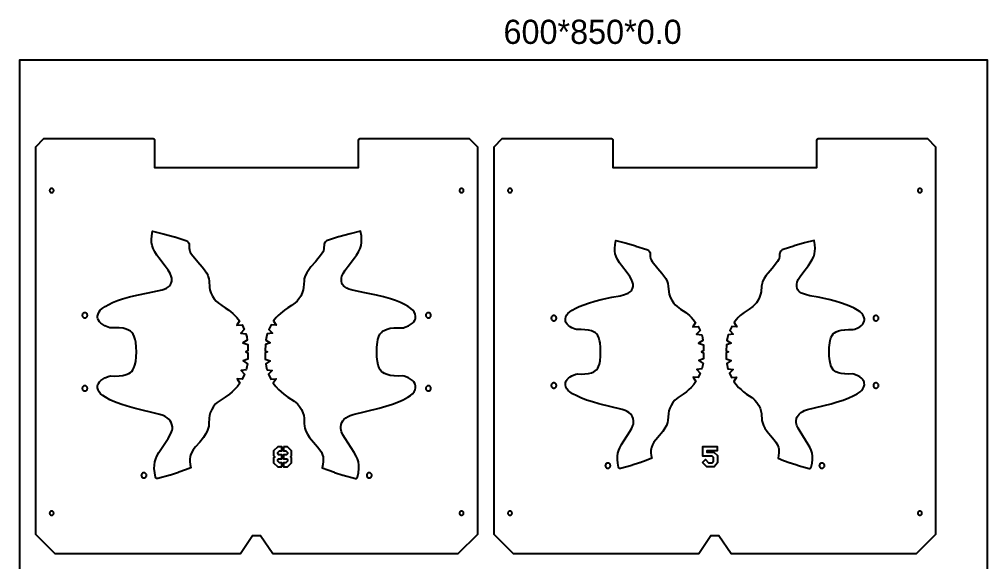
# Model space of a CAD drawing. Header units: millimetres. Extents: x 0 to 600, y 50 to 2725.
# Drawn here: x 0 to 600, y 589 to 925 of the extents above; entities that cross this region are included whole.
import ezdxf

# ---------------------------------------------------------------- set-up
doc = ezdxf.new("R2010")
doc.units = ezdxf.units.MM
doc.layers.add('0.0mm', color=7, linetype='Continuous')

msp = doc.modelspace()

# ---------------------------------------------------------------- linework, layer by layer
at = {"layer": '0.0mm'}
for points in [[(0, 50), (600, 50), (600, 900), (0, 900), (0, 50)], [(10, 608.83), (10, 606.05), (22, 594.05), (137, 594.05), (144.5, 605.31), (149.5, 605.31), (157, 594.05), (272, 594.05), (284, 606.05), (284, 732.11), (284, 846.08), (279, 851.08), (211, 851.08), (210.97, 851.08), (210.95, 851.08), (210.92, 851.08), (210.9, 851.08), (210.87, 851.07), (210.85, 851.07), (210.83, 851.07), (210.8, 851.06), (210.78, 851.06), (210.75, 851.05), (210.73, 851.04), (210.71, 851.04), (210.68, 851.03), (210.66, 851.02), (210.64, 851.01), (210.61, 851), (210.59, 850.99), (210.57, 850.98), (210.55, 850.97), (210.53, 850.96), (210.51, 850.95), (210.48, 850.94), (210.46, 850.93), (210.44, 850.91), (210.42, 850.9), (210.4, 850.88), (210.38, 850.87), (210.36, 850.85), (210.34, 850.84), (210.33, 850.82), (210.31, 850.8), (210.29, 850.79), (210.27, 850.77), (210.26, 850.75), (210.24, 850.73), (210.22, 850.71), (210.21, 850.69), (210.19, 850.68), (210.18, 850.66), (210.17, 850.64), (210.15, 850.61), (210.14, 850.59), (210.13, 850.57), (210.12, 850.55), (210.1, 850.53), (210.09, 850.51), (210.08, 850.49), (210.07, 850.46), (210.06, 850.44), (210.06, 850.42), (210.05, 850.39), (210.04, 850.37), (210.03, 850.35), (210.03, 850.32), (210.02, 850.3), (210.02, 850.28), (210.01, 850.25), (210.01, 850.23), (210.01, 850.2), (210, 850.18), (210, 850.15), (210, 850.13), (210, 850.11), (210, 850.08), (210, 833.08), (84, 833.08), (84, 850.08), (84, 850.11), (84, 850.13), (84, 850.15), (84, 850.18), (83.99, 850.2), (83.99, 850.23), (83.99, 850.25), (83.98, 850.28), (83.98, 850.3), (83.97, 850.32), (83.97, 850.35), (83.96, 850.37), (83.95, 850.39), (83.94, 850.42), (83.93, 850.44), (83.93, 850.46), (83.92, 850.49), (83.91, 850.51), (83.9, 850.53), (83.88, 850.55), (83.87, 850.57), (83.86, 850.59), (83.85, 850.62), (83.83, 850.64), (83.82, 850.66), (83.81, 850.68), (83.79, 850.7), (83.78, 850.71), (83.76, 850.73), (83.74, 850.75), (83.73, 850.77), (83.71, 850.79), (83.69, 850.81), (83.67, 850.82), (83.65, 850.84), (83.64, 850.85), (83.62, 850.87), (83.6, 850.88), (83.58, 850.9), (83.56, 850.91), (83.54, 850.93), (83.52, 850.94), (83.49, 850.95), (83.47, 850.96), (83.45, 850.97), (83.43, 850.98), (83.41, 851), (83.38, 851), (83.36, 851.01), (83.34, 851.02), (83.32, 851.03), (83.29, 851.04), (83.27, 851.04), (83.25, 851.05), (83.22, 851.06), (83.2, 851.06), (83.17, 851.07), (83.15, 851.07), (83.13, 851.07), (83.1, 851.08), (83.08, 851.08), (83.05, 851.08), (83.03, 851.08), (15, 851.08), (10, 846.08), (10, 622.41), (10, 613.7), (10, 608.83)], [(294, 608.83), (294, 606.05), (306, 594.05), (421, 594.05), (428.5, 605.31), (433.5, 605.31), (441, 594.05), (556, 594.05), (568, 606.05), (568, 732.11), (568, 846.08), (563, 851.08), (495, 851.08), (494.97, 851.08), (494.95, 851.08), (494.92, 851.08), (494.9, 851.08), (494.87, 851.07), (494.85, 851.07), (494.83, 851.07), (494.8, 851.06), (494.78, 851.06), (494.75, 851.05), (494.73, 851.04), (494.71, 851.04), (494.68, 851.03), (494.66, 851.02), (494.64, 851.01), (494.61, 851), (494.59, 850.99), (494.57, 850.98), (494.55, 850.97), (494.53, 850.96), (494.51, 850.95), (494.48, 850.94), (494.46, 850.93), (494.44, 850.91), (494.42, 850.9), (494.4, 850.88), (494.38, 850.87), (494.36, 850.85), (494.34, 850.84), (494.33, 850.82), (494.31, 850.8), (494.29, 850.79), (494.27, 850.77), (494.26, 850.75), (494.24, 850.73), (494.22, 850.71), (494.21, 850.69), (494.19, 850.68), (494.18, 850.66), (494.17, 850.64), (494.15, 850.61), (494.14, 850.59), (494.13, 850.57), (494.12, 850.55), (494.1, 850.53), (494.09, 850.51), (494.08, 850.49), (494.07, 850.46), (494.06, 850.44), (494.06, 850.42), (494.05, 850.39), (494.04, 850.37), (494.03, 850.35), (494.03, 850.32), (494.02, 850.3), (494.02, 850.28), (494.01, 850.25), (494.01, 850.23), (494.01, 850.2), (494, 850.18), (494, 850.15), (494, 850.13), (494, 850.11), (494, 850.08), (494, 833.08), (368, 833.08), (368, 850.08), (368, 850.11), (368, 850.13), (368, 850.15), (368, 850.18), (367.99, 850.2), (367.99, 850.23), (367.99, 850.25), (367.98, 850.28), (367.98, 850.3), (367.97, 850.32), (367.97, 850.35), (367.96, 850.37), (367.95, 850.39), (367.94, 850.42), (367.93, 850.44), (367.93, 850.46), (367.92, 850.49), (367.91, 850.51), (367.9, 850.53), (367.88, 850.55), (367.87, 850.57), (367.86, 850.59), (367.85, 850.62), (367.83, 850.64), (367.82, 850.66), (367.81, 850.68), (367.79, 850.7), (367.78, 850.71), (367.76, 850.73), (367.74, 850.75), (367.73, 850.77), (367.71, 850.79), (367.69, 850.81), (367.67, 850.82), (367.65, 850.84), (367.64, 850.85), (367.62, 850.87), (367.6, 850.88), (367.58, 850.9), (367.56, 850.91), (367.54, 850.93), (367.52, 850.94), (367.49, 850.95), (367.47, 850.96), (367.45, 850.97), (367.43, 850.98), (367.41, 851), (367.38, 851), (367.36, 851.01), (367.34, 851.02), (367.32, 851.03), (367.29, 851.04), (367.27, 851.04), (367.25, 851.05), (367.22, 851.06), (367.2, 851.06), (367.17, 851.07), (367.15, 851.07), (367.13, 851.07), (367.1, 851.08), (367.08, 851.08), (367.05, 851.08), (367.03, 851.08), (299, 851.08), (294, 846.08), (294, 622.41), (294, 613.7), (294, 608.83)], [(21.3, 819.11), (21.28, 819.33), (21.22, 819.55), (21.13, 819.76), (21, 819.94), (20.84, 820.1), (20.65, 820.23), (20.44, 820.33), (20.23, 820.39), (20, 820.41), (19.77, 820.39), (19.56, 820.33), (19.35, 820.23), (19.16, 820.1), (19, 819.94), (18.87, 819.76), (18.78, 819.55), (18.72, 819.33), (18.7, 819.11), (18.72, 818.88), (18.78, 818.66), (18.87, 818.46), (19, 818.27), (19.16, 818.11), (19.35, 817.98), (19.56, 817.89), (19.77, 817.83), (20, 817.81), (20.23, 817.83), (20.44, 817.89), (20.65, 817.98), (20.84, 818.11), (21, 818.27), (21.13, 818.46), (21.22, 818.66), (21.28, 818.88), (21.3, 819.11)], [(275.3, 819.11), (275.28, 819.33), (275.22, 819.55), (275.13, 819.76), (275, 819.94), (274.84, 820.1), (274.65, 820.23), (274.44, 820.33), (274.23, 820.39), (274, 820.41), (273.77, 820.39), (273.56, 820.33), (273.35, 820.23), (273.16, 820.1), (273, 819.94), (272.87, 819.76), (272.78, 819.55), (272.72, 819.33), (272.7, 819.11), (272.72, 818.88), (272.78, 818.66), (272.87, 818.46), (273, 818.27), (273.16, 818.11), (273.35, 817.98), (273.56, 817.89), (273.77, 817.83), (274, 817.81), (274.23, 817.83), (274.44, 817.89), (274.65, 817.98), (274.84, 818.11), (275, 818.27), (275.13, 818.46), (275.22, 818.66), (275.28, 818.88), (275.3, 819.11)], [(305.3, 819.11), (305.28, 819.33), (305.22, 819.55), (305.13, 819.76), (305, 819.94), (304.84, 820.1), (304.65, 820.23), (304.44, 820.33), (304.23, 820.39), (304, 820.41), (303.77, 820.39), (303.56, 820.33), (303.35, 820.23), (303.16, 820.1), (303, 819.94), (302.87, 819.76), (302.78, 819.55), (302.72, 819.33), (302.7, 819.11), (302.72, 818.88), (302.78, 818.66), (302.87, 818.46), (303, 818.27), (303.16, 818.11), (303.35, 817.98), (303.56, 817.89), (303.77, 817.83), (304, 817.81), (304.23, 817.83), (304.44, 817.89), (304.65, 817.98), (304.84, 818.11), (305, 818.27), (305.13, 818.46), (305.22, 818.66), (305.28, 818.88), (305.3, 819.11)], [(559.3, 819.11), (559.28, 819.33), (559.22, 819.55), (559.13, 819.76), (559, 819.94), (558.84, 820.1), (558.65, 820.23), (558.44, 820.33), (558.23, 820.39), (558, 820.41), (557.77, 820.39), (557.56, 820.33), (557.35, 820.23), (557.16, 820.1), (557, 819.94), (556.87, 819.76), (556.78, 819.55), (556.72, 819.33), (556.7, 819.11), (556.72, 818.88), (556.78, 818.66), (556.87, 818.46), (557, 818.27), (557.16, 818.11), (557.35, 817.98), (557.56, 817.89), (557.77, 817.83), (558, 817.81), (558.23, 817.83), (558.44, 817.89), (558.65, 817.98), (558.84, 818.11), (559, 818.27), (559.13, 818.46), (559.22, 818.66), (559.28, 818.88), (559.3, 819.11)], [(117.08, 765.67), (117.43, 764.33), (117.61, 763.19), (117.83, 758.91), (118.08, 757.55), (118.69, 755.62), (119.61, 753.67), (120.75, 751.9), (121.87, 750.57), (123.14, 749.39), (125.38, 747.82), (127.62, 746.45), (129.79, 744.94), (132.27, 742.95), (133.58, 741.71), (134.8, 740.4), (136.44, 738.29), (134.78, 735.56), (137.97, 735.84), (139.4, 732.94), (137.22, 730.61), (140.39, 730.23), (140.87, 728.36), (141.23, 726.45), (138.54, 724.72), (141.52, 723.59), (141.63, 719.8), (140.27, 719.11), (141.66, 718.42), (141.6, 714.61), (138.62, 713.45), (141.32, 711.75), (140.76, 708.83), (140.52, 707.92), (137.36, 707.51), (139.56, 705.2), (138.16, 702.25), (134.97, 702.48), (136.67, 699.78), (135.07, 697.62), (133.35, 695.71), (131.8, 694.24), (130.16, 692.88), (127.6, 691.05), (123.76, 688.59), (122.66, 687.74), (121.64, 686.78), (120.33, 685.19), (119.18, 683.32), (118.32, 681.37), (117.82, 679.68), (117.53, 677.95), (117.47, 674.73), (117.35, 673.05), (117.06, 671.72), (116.4, 669.92), (115.4, 668), (114.14, 666.1), (111.75, 663.18), (109.19, 660.3), (107.76, 658.42), (106.82, 656.84), (106.12, 655.12), (105.82, 653.96), (105.66, 652.79), (105.67, 651.21), (105.94, 649.18), (106.34, 647.26), (102.87, 645.89), (98.81, 644.42), (98.63, 644.36), (93.63, 642.76), (93.4, 642.69), (85.72, 640.64), (85.16, 640.65), (84.66, 640.96), (84.4, 641.46), (83.9, 644.1), (83.63, 646.7), (83.65, 648.91), (83.95, 650.95), (84.51, 652.81), (85.21, 654.43), (86.49, 656.76), (92.17, 665.39), (93.54, 667.75), (94.35, 669.55), (94.63, 670.47), (94.8, 671.41), (94.81, 672.7), (94.55, 674.16), (94.11, 675.31), (93.49, 676.37), (92.84, 677.17), (91.67, 678.21), (90.34, 679.04), (89.08, 679.63), (87.1, 680.3), (71.05, 684.23), (66.83, 685.41), (62.87, 686.67), (58.99, 688.13), (56.1, 689.41), (53.28, 690.92), (51.66, 692), (50.36, 693.12), (49.41, 694.29), (48.8, 695.51), (48.47, 696.89), (48.5, 698.09), (48.67, 698.85), (48.95, 699.56), (49.61, 700.54), (50.46, 701.37), (51.65, 702.21), (52.92, 702.91), (55.6, 704.06), (56.7, 704.2), (59.25, 704.12), (61.79, 704.21), (64.15, 704.51), (66.19, 705.03), (67.84, 705.72), (68.8, 706.31), (69.65, 707.02), (70.4, 707.95), (71.03, 709.1), (71.63, 710.8), (72.11, 713.07), (72.44, 716.1), (72.52, 719.09), (72.44, 722.1), (72.11, 725.15), (71.79, 726.82), (71.23, 728.64), (70.55, 730.03), (69.65, 731.19), (68.91, 731.83), (67.61, 732.61), (66.19, 733.18), (64.22, 733.7), (61.79, 734.01), (59.25, 734.09), (56.03, 734.05), (55.05, 734.36), (52.92, 735.31), (51.65, 736), (50.46, 736.85), (49.61, 737.68), (48.95, 738.66), (48.6, 739.62), (48.46, 740.46), (48.47, 741.32), (48.73, 742.52), (49.41, 743.92), (50.17, 744.9), (51.37, 745.99), (53.11, 747.18), (55.42, 748.48), (57.79, 749.6), (60.86, 750.84), (64.01, 751.9), (68.34, 753.15), (72.71, 754.23), (79.91, 755.79), (85.63, 756.91), (88.42, 757.57), (89.81, 758.04), (91.15, 758.66), (92.41, 759.47), (93.11, 760.11), (93.68, 760.86), (94.11, 761.74), (94.4, 762.84), (94.48, 763.78), (94.42, 764.73), (94.09, 766.07), (93.38, 767.71), (92.16, 769.78), (90.35, 772.28), (86.43, 777.31), (85.18, 779.06), (83.85, 781.21), (82.88, 783.22), (82.27, 785.06), (81.97, 786.95), (81.91, 788.67), (82.06, 790.95), (82.54, 793.98), (89.04, 792.34), (96.09, 790.4), (96.27, 790.35), (103.09, 788.19), (103.66, 787.93), (104.19, 787.55), (104.62, 787.06), (104.95, 786.5), (105.15, 785.89), (105.24, 783.27), (105.55, 781.78), (105.94, 780.86), (106.75, 779.56), (110.55, 774.9), (113.32, 771.77), (114.73, 770.02), (115.96, 768.13), (116.71, 766.65), (117.08, 765.67)], [(176.92, 765.67), (176.57, 764.33), (176.39, 763.19), (176.17, 758.91), (175.92, 757.55), (175.31, 755.62), (174.39, 753.67), (173.25, 751.9), (172.13, 750.57), (170.86, 749.39), (168.62, 747.82), (166.38, 746.45), (164.21, 744.94), (161.73, 742.95), (160.42, 741.71), (159.2, 740.4), (157.56, 738.29), (159.22, 735.56), (156.03, 735.84), (154.6, 732.94), (156.78, 730.61), (153.61, 730.23), (153.13, 728.36), (152.77, 726.45), (155.46, 724.72), (152.48, 723.59), (152.37, 719.8), (153.73, 719.11), (152.34, 718.42), (152.4, 714.61), (155.38, 713.45), (152.68, 711.75), (153.24, 708.83), (153.48, 707.92), (156.64, 707.51), (154.44, 705.2), (155.84, 702.25), (159.03, 702.48), (157.33, 699.78), (158.93, 697.62), (160.65, 695.71), (162.2, 694.24), (163.84, 692.88), (166.4, 691.05), (170.24, 688.59), (171.34, 687.74), (172.36, 686.78), (173.67, 685.19), (174.82, 683.32), (175.68, 681.37), (176.18, 679.68), (176.47, 677.95), (176.53, 674.73), (176.65, 673.05), (176.94, 671.72), (177.6, 669.92), (178.6, 668), (179.86, 666.1), (182.25, 663.18), (184.81, 660.3), (186.24, 658.42), (187.18, 656.84), (187.88, 655.12), (188.18, 653.96), (188.34, 652.79), (188.33, 651.21), (188.06, 649.18), (187.66, 647.26), (191.13, 645.89), (195.19, 644.42), (195.37, 644.36), (200.37, 642.76), (200.6, 642.69), (208.28, 640.64), (208.84, 640.65), (209.34, 640.96), (209.6, 641.46), (210.1, 644.1), (210.37, 646.7), (210.35, 648.91), (210.05, 650.95), (209.49, 652.81), (208.79, 654.43), (207.51, 656.76), (201.83, 665.39), (200.46, 667.75), (199.65, 669.55), (199.37, 670.47), (199.2, 671.41), (199.19, 672.7), (199.45, 674.16), (199.89, 675.31), (200.51, 676.37), (201.16, 677.17), (202.33, 678.21), (203.66, 679.04), (204.92, 679.63), (206.9, 680.3), (222.95, 684.23), (227.17, 685.41), (231.13, 686.67), (235.01, 688.13), (237.9, 689.41), (240.72, 690.92), (242.34, 692), (243.64, 693.12), (244.59, 694.29), (245.2, 695.51), (245.53, 696.89), (245.5, 698.09), (245.33, 698.85), (245.05, 699.56), (244.39, 700.54), (243.54, 701.37), (242.35, 702.21), (241.08, 702.91), (238.4, 704.06), (237.3, 704.2), (234.75, 704.12), (232.21, 704.21), (229.85, 704.51), (227.81, 705.03), (226.16, 705.72), (225.2, 706.31), (224.35, 707.02), (223.6, 707.95), (222.97, 709.1), (222.37, 710.8), (221.89, 713.07), (221.56, 716.1), (221.48, 719.09), (221.56, 722.1), (221.89, 725.15), (222.21, 726.82), (222.77, 728.64), (223.45, 730.03), (224.35, 731.19), (225.09, 731.83), (226.39, 732.61), (227.81, 733.18), (229.78, 733.7), (232.21, 734.01), (234.75, 734.09), (237.97, 734.05), (238.95, 734.36), (241.08, 735.31), (242.35, 736), (243.54, 736.85), (244.39, 737.68), (245.05, 738.66), (245.4, 739.62), (245.54, 740.46), (245.53, 741.32), (245.27, 742.52), (244.59, 743.92), (243.83, 744.9), (242.63, 745.99), (240.89, 747.18), (238.58, 748.48), (236.21, 749.6), (233.14, 750.84), (229.99, 751.9), (225.66, 753.15), (221.29, 754.23), (214.09, 755.79), (208.37, 756.91), (205.58, 757.57), (204.19, 758.04), (202.85, 758.66), (201.59, 759.47), (200.89, 760.11), (200.32, 760.86), (199.89, 761.74), (199.6, 762.84), (199.52, 763.78), (199.58, 764.73), (199.91, 766.07), (200.62, 767.71), (201.84, 769.78), (203.65, 772.28), (207.57, 777.31), (208.82, 779.06), (210.15, 781.21), (211.12, 783.22), (211.73, 785.06), (212.03, 786.95), (212.09, 788.67), (211.94, 790.95), (211.46, 793.98), (204.96, 792.34), (197.91, 790.4), (197.73, 790.35), (190.91, 788.19), (190.34, 787.93), (189.81, 787.55), (189.38, 787.06), (189.05, 786.5), (188.85, 785.89), (188.76, 783.27), (188.45, 781.78), (188.06, 780.86), (187.25, 779.56), (183.45, 774.9), (180.68, 771.77), (179.27, 770.02), (178.04, 768.13), (177.29, 766.65), (176.92, 765.67)], [(379.67, 648.77), (379.43, 648.7), (372.57, 646.84), (372.01, 646.85), (371.51, 647.16), (371.25, 647.66), (370.8, 650.01), (370.54, 652.4), (370.56, 654.51), (370.82, 656.32), (371.37, 658.16), (372, 659.61), (373.14, 661.72), (378.26, 669.63), (379.49, 671.8), (380.24, 673.5), (380.48, 674.33), (380.63, 675.17), (380.64, 676.36), (380.39, 677.7), (379.99, 678.76), (379.43, 679.74), (378.83, 680.47), (377.76, 681.43), (376.55, 682.19), (375.41, 682.73), (373.61, 683.35), (358.99, 686.98), (355.14, 688.05), (351.53, 689.22), (348, 690.57), (345.36, 691.75), (342.8, 693.14), (341.08, 694.31), (340.09, 695.21), (339.26, 696.25), (338.68, 697.41), (338.4, 698.64), (338.43, 699.83), (338.58, 700.48), (338.83, 701.1), (339.43, 702.01), (340.2, 702.77), (341.27, 703.55), (342.43, 704.19), (344.82, 705.24), (345.93, 705.38), (348.23, 705.31), (350.5, 705.39), (352.77, 705.69), (354.5, 706.15), (356, 706.79), (356.87, 707.33), (357.63, 707.98), (358.42, 708.99), (358.95, 710.03), (359.45, 711.52), (359.85, 713.55), (360.14, 716.35), (360.2, 719.11), (360.14, 721.87), (359.85, 724.67), (359.57, 726.21), (359.07, 727.88), (358.42, 729.22), (357.63, 730.23), (356.96, 730.82), (355.79, 731.53), (354.5, 732.07), (352.77, 732.53), (350.5, 732.82), (348.22, 732.91), (345.26, 732.87), (344.37, 733.15), (342.43, 734.03), (341.27, 734.67), (340.2, 735.44), (339.42, 736.21), (338.82, 737.11), (338.47, 738.15), (338.38, 738.86), (338.4, 739.57), (338.67, 740.76), (339.26, 741.97), (339.96, 742.87), (341.05, 743.88), (342.64, 744.98), (344.74, 746.17), (346.91, 747.21), (349.71, 748.34), (352.57, 749.33), (356.51, 750.47), (360.49, 751.47), (367.05, 752.91), (372.26, 753.93), (374.88, 754.57), (376.11, 754.99), (377.28, 755.54), (378.51, 756.36), (379.1, 756.92), (379.59, 757.57), (379.99, 758.38), (380.28, 759.56), (380.33, 760.35), (380.27, 761.13), (379.98, 762.37), (379.34, 763.88), (378.24, 765.78), (376.6, 768.09), (373.04, 772.72), (371.92, 774.33), (370.71, 776.31), (369.79, 778.27), (369.29, 779.86), (369.02, 781.6), (368.97, 783.19), (369.15, 785.59), (369.56, 788.08), (375.45, 786.59), (381.91, 784.78), (382.1, 784.72), (388.78, 782.57), (389.33, 782.32), (389.83, 781.96), (390.26, 781.5), (390.59, 780.97), (390.8, 780.39), (390.88, 779.38), (390.92, 778.17), (391.16, 777.01), (391.49, 776.21), (392.19, 775.07), (395.56, 770.88), (398.09, 767.98), (399.4, 766.31), (400.55, 764.52), (401.41, 762.7), (401.8, 761.46), (402.1, 759.75), (402.4, 756.22), (402.68, 754.93), (403.32, 753.04), (404.21, 751.24), (405.31, 749.58), (406.38, 748.31), (407.58, 747.18), (409.7, 745.66), (412.95, 743.47), (415.26, 741.58), (416.49, 740.41), (417.63, 739.16), (419.03, 737.34), (417.37, 734.61), (420.55, 734.89), (421.82, 732.31), (419.64, 729.98), (422.81, 729.6), (423.24, 727.92), (423.56, 726.22), (420.88, 724.49), (423.84, 723.37), (423.95, 719.8), (422.59, 719.11), (423.99, 718.42), (423.93, 714.84), (420.95, 713.68), (423.65, 711.97), (422.93, 708.56), (419.77, 708.15), (421.97, 705.84), (420.73, 703.21), (417.55, 703.43), (419.25, 700.74), (417.89, 698.89), (416.28, 697.08), (414.83, 695.69), (413.3, 694.4), (411.34, 692.95), (408.21, 690.86), (407.18, 690.05), (406.22, 689.14), (404.94, 687.61), (403.87, 685.91), (403.02, 684.1), (402.5, 682.53), (402.17, 680.91), (401.87, 676.58), (401.59, 675.31), (400.93, 673.48), (400.04, 671.76), (398.66, 669.69), (396.65, 667.22), (394.35, 664.58), (393.23, 663.11), (392.29, 661.52), (391.66, 659.91), (391.43, 658.97), (391.31, 658), (391.33, 656.41), (391.56, 654.82), (391.9, 653.2), (388.43, 651.8), (384.43, 650.32), (384.24, 650.25), (379.67, 648.77)], [(482.33, 648.77), (482.57, 648.7), (489.43, 646.84), (489.99, 646.85), (490.49, 647.16), (490.75, 647.66), (491.2, 650.01), (491.46, 652.4), (491.44, 654.51), (491.18, 656.32), (490.63, 658.16), (490, 659.61), (488.86, 661.72), (483.74, 669.63), (482.51, 671.8), (481.76, 673.5), (481.52, 674.33), (481.37, 675.17), (481.36, 676.36), (481.61, 677.7), (482.01, 678.76), (482.57, 679.74), (483.17, 680.47), (484.24, 681.43), (485.45, 682.19), (486.59, 682.73), (488.39, 683.35), (503.01, 686.98), (506.86, 688.05), (510.47, 689.22), (514, 690.57), (516.64, 691.75), (519.2, 693.14), (520.92, 694.31), (521.91, 695.21), (522.74, 696.25), (523.32, 697.41), (523.6, 698.64), (523.57, 699.83), (523.42, 700.48), (523.17, 701.1), (522.57, 702.01), (521.8, 702.77), (520.73, 703.55), (519.57, 704.19), (517.18, 705.24), (516.07, 705.38), (513.77, 705.31), (511.5, 705.39), (509.23, 705.69), (507.5, 706.15), (506, 706.79), (505.13, 707.33), (504.37, 707.98), (503.58, 708.99), (503.05, 710.03), (502.55, 711.52), (502.15, 713.55), (501.86, 716.35), (501.8, 719.11), (501.86, 721.87), (502.15, 724.67), (502.43, 726.21), (502.93, 727.88), (503.58, 729.22), (504.37, 730.23), (505.04, 730.82), (506.21, 731.53), (507.5, 732.07), (509.23, 732.53), (511.5, 732.82), (513.78, 732.91), (516.74, 732.87), (517.63, 733.15), (519.57, 734.03), (520.73, 734.67), (521.8, 735.44), (522.58, 736.21), (523.18, 737.11), (523.53, 738.15), (523.62, 738.86), (523.6, 739.57), (523.33, 740.76), (522.74, 741.97), (522.04, 742.87), (520.95, 743.88), (519.36, 744.98), (517.26, 746.17), (515.09, 747.21), (512.29, 748.34), (509.43, 749.33), (505.49, 750.47), (501.51, 751.47), (494.95, 752.91), (489.74, 753.93), (487.12, 754.57), (485.89, 754.99), (484.72, 755.54), (483.49, 756.36), (482.9, 756.92), (482.41, 757.57), (482.01, 758.38), (481.72, 759.56), (481.67, 760.35), (481.73, 761.13), (482.02, 762.37), (482.66, 763.88), (483.76, 765.78), (485.4, 768.09), (488.96, 772.72), (490.08, 774.33), (491.29, 776.31), (492.21, 778.27), (492.71, 779.86), (492.98, 781.6), (493.03, 783.19), (492.85, 785.59), (492.44, 788.08), (486.55, 786.59), (480.09, 784.78), (479.9, 784.72), (473.22, 782.57), (472.67, 782.32), (472.17, 781.96), (471.74, 781.5), (471.41, 780.97), (471.2, 780.39), (471.12, 779.38), (471.08, 778.17), (470.84, 777.01), (470.51, 776.21), (469.81, 775.07), (466.44, 770.88), (463.91, 767.98), (462.6, 766.31), (461.45, 764.52), (460.59, 762.7), (460.2, 761.46), (459.9, 759.75), (459.6, 756.22), (459.32, 754.93), (458.68, 753.04), (457.79, 751.24), (456.69, 749.58), (455.62, 748.31), (454.42, 747.18), (452.3, 745.66), (449.05, 743.47), (446.74, 741.58), (445.51, 740.41), (444.37, 739.16), (442.97, 737.34), (444.63, 734.61), (441.45, 734.89), (440.18, 732.31), (442.36, 729.98), (439.19, 729.6), (438.76, 727.92), (438.44, 726.22), (441.12, 724.49), (438.16, 723.37), (438.05, 719.8), (439.41, 719.11), (438.01, 718.42), (438.07, 714.84), (441.05, 713.68), (438.35, 711.97), (439.07, 708.56), (442.23, 708.15), (440.03, 705.84), (441.27, 703.21), (444.45, 703.43), (442.75, 700.74), (444.11, 698.89), (445.72, 697.08), (447.17, 695.69), (448.7, 694.4), (450.66, 692.95), (453.79, 690.86), (454.82, 690.05), (455.78, 689.14), (457.06, 687.61), (458.13, 685.91), (458.98, 684.1), (459.5, 682.53), (459.83, 680.91), (460.13, 676.58), (460.41, 675.31), (461.07, 673.48), (461.96, 671.76), (463.34, 669.69), (465.35, 667.22), (467.65, 664.58), (468.77, 663.11), (469.71, 661.52), (470.34, 659.91), (470.57, 658.97), (470.69, 658), (470.67, 656.41), (470.44, 654.82), (470.1, 653.2), (473.57, 651.8), (477.57, 650.32), (477.76, 650.25), (482.33, 648.77)], [(42.15, 741.78), (42.13, 742.05), (42.06, 742.32), (41.94, 742.58), (41.78, 742.81), (41.58, 743), (41.35, 743.16), (41.1, 743.28), (40.83, 743.35), (40.55, 743.38), (40.28, 743.35), (40.01, 743.28), (39.75, 743.16), (39.53, 743), (39.33, 742.81), (39.17, 742.58), (39.05, 742.32), (38.98, 742.05), (38.95, 741.78), (38.98, 741.5), (39.05, 741.23), (39.17, 740.98), (39.33, 740.75), (39.53, 740.55), (39.75, 740.39), (40.01, 740.27), (40.28, 740.2), (40.55, 740.18), (40.83, 740.2), (41.1, 740.27), (41.35, 740.39), (41.58, 740.55), (41.78, 740.75), (41.94, 740.98), (42.06, 741.23), (42.13, 741.5), (42.15, 741.78)], [(255.05, 741.78), (255.02, 742.05), (254.95, 742.32), (254.83, 742.58), (254.67, 742.81), (254.47, 743), (254.25, 743.16), (253.99, 743.28), (253.72, 743.35), (253.45, 743.38), (253.17, 743.35), (252.9, 743.28), (252.65, 743.16), (252.42, 743), (252.22, 742.81), (252.06, 742.58), (251.94, 742.32), (251.87, 742.05), (251.85, 741.78), (251.87, 741.5), (251.94, 741.23), (252.06, 740.98), (252.22, 740.75), (252.42, 740.55), (252.65, 740.39), (252.9, 740.27), (253.17, 740.2), (253.45, 740.18), (253.72, 740.2), (253.99, 740.27), (254.25, 740.39), (254.47, 740.55), (254.67, 740.75), (254.83, 740.98), (254.95, 741.23), (255.02, 741.5), (255.05, 741.78)], [(332.8, 739.99), (332.78, 740.27), (332.71, 740.54), (332.59, 740.79), (332.43, 741.02), (332.23, 741.22), (332, 741.38), (331.75, 741.49), (331.48, 741.57), (331.2, 741.59), (330.93, 741.57), (330.66, 741.49), (330.4, 741.38), (330.18, 741.22), (329.98, 741.02), (329.82, 740.79), (329.7, 740.54), (329.63, 740.27), (329.6, 739.99), (329.63, 739.71), (329.7, 739.44), (329.82, 739.19), (329.98, 738.96), (330.18, 738.76), (330.4, 738.6), (330.66, 738.49), (330.93, 738.41), (331.2, 738.39), (331.48, 738.41), (331.75, 738.49), (332, 738.6), (332.23, 738.76), (332.43, 738.96), (332.59, 739.19), (332.71, 739.44), (332.78, 739.71), (332.8, 739.99)], [(532.4, 739.99), (532.37, 740.27), (532.3, 740.54), (532.18, 740.79), (532.02, 741.02), (531.82, 741.22), (531.6, 741.38), (531.34, 741.49), (531.07, 741.57), (530.8, 741.59), (530.52, 741.57), (530.25, 741.49), (530, 741.38), (529.77, 741.22), (529.57, 741.02), (529.41, 740.79), (529.29, 740.54), (529.22, 740.27), (529.2, 739.99), (529.22, 739.71), (529.29, 739.44), (529.41, 739.19), (529.57, 738.96), (529.77, 738.76), (530, 738.6), (530.25, 738.49), (530.52, 738.41), (530.8, 738.39), (531.07, 738.41), (531.34, 738.49), (531.6, 738.6), (531.82, 738.76), (532.02, 738.96), (532.18, 739.19), (532.3, 739.44), (532.37, 739.71), (532.4, 739.99)], [(42.15, 696.44), (42.13, 696.72), (42.06, 696.99), (41.94, 697.24), (41.78, 697.47), (41.58, 697.66), (41.35, 697.82), (41.1, 697.94), (40.83, 698.01), (40.55, 698.04), (40.28, 698.01), (40.01, 697.94), (39.75, 697.82), (39.53, 697.66), (39.33, 697.47), (39.17, 697.24), (39.05, 696.99), (38.98, 696.72), (38.95, 696.44), (38.98, 696.16), (39.05, 695.89), (39.17, 695.64), (39.33, 695.41), (39.53, 695.21), (39.75, 695.05), (40.01, 694.94), (40.28, 694.86), (40.55, 694.84), (40.83, 694.86), (41.1, 694.94), (41.35, 695.05), (41.58, 695.21), (41.78, 695.41), (41.94, 695.64), (42.06, 695.89), (42.13, 696.16), (42.15, 696.44)], [(255.05, 696.44), (255.02, 696.72), (254.95, 696.99), (254.83, 697.24), (254.67, 697.47), (254.47, 697.66), (254.25, 697.82), (253.99, 697.94), (253.72, 698.01), (253.45, 698.04), (253.17, 698.01), (252.9, 697.94), (252.65, 697.82), (252.42, 697.66), (252.22, 697.47), (252.06, 697.24), (251.94, 696.99), (251.87, 696.72), (251.85, 696.44), (251.87, 696.16), (251.94, 695.89), (252.06, 695.64), (252.22, 695.41), (252.42, 695.21), (252.65, 695.05), (252.9, 694.94), (253.17, 694.86), (253.45, 694.84), (253.72, 694.86), (253.99, 694.94), (254.25, 695.05), (254.47, 695.21), (254.67, 695.41), (254.83, 695.64), (254.95, 695.89), (255.02, 696.16), (255.05, 696.44)], [(332.8, 698.23), (332.78, 698.5), (332.71, 698.77), (332.59, 699.03), (332.43, 699.25), (332.23, 699.45), (332, 699.61), (331.75, 699.73), (331.48, 699.8), (331.2, 699.83), (330.93, 699.8), (330.66, 699.73), (330.4, 699.61), (330.18, 699.45), (329.98, 699.25), (329.82, 699.03), (329.7, 698.77), (329.63, 698.5), (329.6, 698.23), (329.63, 697.95), (329.7, 697.68), (329.82, 697.43), (329.98, 697.2), (330.18, 697), (330.4, 696.84), (330.66, 696.72), (330.93, 696.65), (331.2, 696.63), (331.48, 696.65), (331.75, 696.72), (332, 696.84), (332.23, 697), (332.43, 697.2), (332.59, 697.43), (332.71, 697.68), (332.78, 697.95), (332.8, 698.23)], [(532.4, 698.23), (532.37, 698.5), (532.3, 698.77), (532.18, 699.03), (532.02, 699.25), (531.82, 699.45), (531.6, 699.61), (531.34, 699.73), (531.07, 699.8), (530.8, 699.83), (530.52, 699.8), (530.25, 699.73), (530, 699.61), (529.77, 699.45), (529.57, 699.25), (529.41, 699.03), (529.29, 698.77), (529.22, 698.5), (529.2, 698.23), (529.22, 697.95), (529.29, 697.68), (529.41, 697.43), (529.57, 697.2), (529.77, 697), (530, 696.84), (530.25, 696.72), (530.52, 696.65), (530.8, 696.63), (531.07, 696.65), (531.34, 696.72), (531.6, 696.84), (531.82, 697), (532.02, 697.2), (532.18, 697.43), (532.3, 697.68), (532.37, 697.95), (532.4, 698.23)], [(162.59, 647.8), (162.59, 650.31), (161.15, 650.31), (160.06, 651.41), (160.06, 652.33), (160.55, 652.81), (162.59, 652.81), (162.58, 655.31), (160.55, 655.31), (160.06, 655.8), (160.06, 656.72), (161.14, 657.81), (162.58, 657.81), (162.58, 660.31), (160.11, 660.31), (157.55, 657.76), (157.56, 654.76), (158.26, 654.06), (157.56, 653.37), (157.55, 650.38), (160.11, 647.81), (162.59, 647.8)], [(163.59, 660.31), (163.6, 657.81), (165.03, 657.81), (166.12, 656.72), (166.12, 655.8), (165.63, 655.31), (163.6, 655.31), (163.6, 652.81), (165.63, 652.81), (166.12, 652.32), (166.11, 651.4), (165.04, 650.31), (163.6, 650.31), (163.61, 647.81), (166.08, 647.8), (168.62, 650.36), (168.62, 653.36), (167.92, 654.06), (168.62, 654.76), (168.62, 657.76), (166.07, 660.31), (163.59, 660.31)], [(423.29, 650.56), (425.08, 652.34), (427.06, 650.36), (429.37, 650.36), (430.19, 651.29), (430.19, 653.71), (429.36, 654.49), (423.53, 654.49), (423.53, 660.34), (432.35, 660.34), (432.35, 657.82), (426.06, 657.82), (426.06, 657.01), (430.37, 657.01), (432.71, 654.8), (432.71, 650.34), (430.52, 647.83), (426.01, 647.83), (423.29, 650.56)], [(366.3, 648.58), (366.27, 648.85), (366.2, 649.12), (366.08, 649.38), (365.92, 649.6), (365.72, 649.8), (365.5, 649.96), (365.24, 650.08), (364.97, 650.15), (364.7, 650.18), (364.42, 650.15), (364.15, 650.08), (363.9, 649.96), (363.67, 649.8), (363.47, 649.6), (363.31, 649.38), (363.19, 649.12), (363.12, 648.85), (363.1, 648.58), (363.12, 648.3), (363.19, 648.03), (363.31, 647.78), (363.47, 647.55), (363.67, 647.35), (363.9, 647.19), (364.15, 647.07), (364.42, 647), (364.7, 646.98), (364.97, 647), (365.24, 647.07), (365.5, 647.19), (365.72, 647.35), (365.92, 647.55), (366.08, 647.78), (366.2, 648.03), (366.27, 648.3), (366.3, 648.58)], [(498.9, 648.58), (498.88, 648.85), (498.81, 649.12), (498.69, 649.38), (498.53, 649.6), (498.33, 649.8), (498.1, 649.96), (497.85, 650.08), (497.58, 650.15), (497.3, 650.18), (497.03, 650.15), (496.76, 650.08), (496.5, 649.96), (496.28, 649.8), (496.08, 649.6), (495.92, 649.38), (495.8, 649.12), (495.73, 648.85), (495.7, 648.58), (495.73, 648.3), (495.8, 648.03), (495.92, 647.78), (496.08, 647.55), (496.28, 647.35), (496.5, 647.19), (496.76, 647.07), (497.03, 647), (497.3, 646.98), (497.58, 647), (497.85, 647.07), (498.1, 647.19), (498.33, 647.35), (498.53, 647.55), (498.69, 647.78), (498.81, 648.03), (498.88, 648.3), (498.9, 648.58)], [(78.77, 642.54), (78.75, 642.82), (78.68, 643.09), (78.56, 643.34), (78.4, 643.57), (78.2, 643.76), (77.97, 643.92), (77.72, 644.04), (77.45, 644.11), (77.17, 644.14), (76.9, 644.11), (76.63, 644.04), (76.37, 643.92), (76.15, 643.76), (75.95, 643.57), (75.79, 643.34), (75.67, 643.09), (75.6, 642.82), (75.57, 642.54), (75.6, 642.26), (75.67, 641.99), (75.79, 641.74), (75.95, 641.51), (76.15, 641.31), (76.37, 641.15), (76.63, 641.03), (76.9, 640.96), (77.17, 640.94), (77.45, 640.96), (77.72, 641.03), (77.97, 641.15), (78.2, 641.31), (78.4, 641.51), (78.56, 641.74), (78.68, 641.99), (78.75, 642.26), (78.77, 642.54)], [(218.43, 642.54), (218.4, 642.82), (218.33, 643.09), (218.21, 643.34), (218.05, 643.57), (217.85, 643.76), (217.63, 643.92), (217.37, 644.04), (217.1, 644.11), (216.83, 644.14), (216.55, 644.11), (216.28, 644.04), (216.03, 643.92), (215.8, 643.76), (215.6, 643.57), (215.44, 643.34), (215.32, 643.09), (215.25, 642.82), (215.23, 642.54), (215.25, 642.26), (215.32, 641.99), (215.44, 641.74), (215.6, 641.51), (215.8, 641.31), (216.03, 641.15), (216.28, 641.03), (216.55, 640.96), (216.83, 640.94), (217.1, 640.96), (217.37, 641.03), (217.63, 641.15), (217.85, 641.31), (218.05, 641.51), (218.21, 641.74), (218.33, 641.99), (218.4, 642.26), (218.43, 642.54)], [(21.3, 619.11), (21.28, 619.33), (21.22, 619.55), (21.13, 619.76), (21, 619.94), (20.84, 620.1), (20.65, 620.23), (20.44, 620.33), (20.23, 620.39), (20, 620.41), (19.77, 620.39), (19.56, 620.33), (19.35, 620.23), (19.16, 620.1), (19, 619.94), (18.87, 619.76), (18.78, 619.55), (18.72, 619.33), (18.7, 619.11), (18.72, 618.88), (18.78, 618.66), (18.87, 618.46), (19, 618.27), (19.16, 618.11), (19.35, 617.98), (19.56, 617.89), (19.77, 617.83), (20, 617.81), (20.23, 617.83), (20.44, 617.89), (20.65, 617.98), (20.84, 618.11), (21, 618.27), (21.13, 618.46), (21.22, 618.66), (21.28, 618.88), (21.3, 619.11)], [(275.3, 619.11), (275.28, 619.33), (275.22, 619.55), (275.13, 619.76), (275, 619.94), (274.84, 620.1), (274.65, 620.23), (274.44, 620.33), (274.23, 620.39), (274, 620.41), (273.77, 620.39), (273.56, 620.33), (273.35, 620.23), (273.16, 620.1), (273, 619.94), (272.87, 619.76), (272.78, 619.55), (272.72, 619.33), (272.7, 619.11), (272.72, 618.88), (272.78, 618.66), (272.87, 618.46), (273, 618.27), (273.16, 618.11), (273.35, 617.98), (273.56, 617.89), (273.77, 617.83), (274, 617.81), (274.23, 617.83), (274.44, 617.89), (274.65, 617.98), (274.84, 618.11), (275, 618.27), (275.13, 618.46), (275.22, 618.66), (275.28, 618.88), (275.3, 619.11)], [(305.3, 619.11), (305.28, 619.33), (305.22, 619.55), (305.13, 619.76), (305, 619.94), (304.84, 620.1), (304.65, 620.23), (304.44, 620.33), (304.23, 620.39), (304, 620.41), (303.77, 620.39), (303.56, 620.33), (303.35, 620.23), (303.16, 620.1), (303, 619.94), (302.87, 619.76), (302.78, 619.55), (302.72, 619.33), (302.7, 619.11), (302.72, 618.88), (302.78, 618.66), (302.87, 618.46), (303, 618.27), (303.16, 618.11), (303.35, 617.98), (303.56, 617.89), (303.77, 617.83), (304, 617.81), (304.23, 617.83), (304.44, 617.89), (304.65, 617.98), (304.84, 618.11), (305, 618.27), (305.13, 618.46), (305.22, 618.66), (305.28, 618.88), (305.3, 619.11)], [(559.3, 619.11), (559.28, 619.33), (559.22, 619.55), (559.13, 619.76), (559, 619.94), (558.84, 620.1), (558.65, 620.23), (558.44, 620.33), (558.23, 620.39), (558, 620.41), (557.77, 620.39), (557.56, 620.33), (557.35, 620.23), (557.16, 620.1), (557, 619.94), (556.87, 619.76), (556.78, 619.55), (556.72, 619.33), (556.7, 619.11), (556.72, 618.88), (556.78, 618.66), (556.87, 618.46), (557, 618.27), (557.16, 618.11), (557.35, 617.98), (557.56, 617.89), (557.77, 617.83), (558, 617.81), (558.23, 617.83), (558.44, 617.89), (558.65, 617.98), (558.84, 618.11), (559, 618.27), (559.13, 618.46), (559.22, 618.66), (559.28, 618.88), (559.3, 619.11)]]:
    msp.add_lwpolyline(points, dxfattribs=at)

# ---------------------------------------------------------------- texts
msp.add_text('600*850*0.0', height=15, dxfattribs=at).set_placement((300, 910))

doc.saveas('drawing.dxf')
